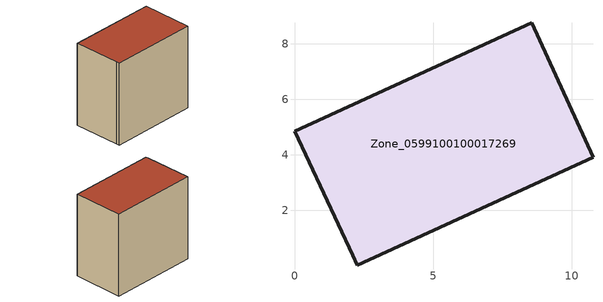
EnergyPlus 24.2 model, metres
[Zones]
Zone_0599100100017269
 floor ground (C_G): 2.1,0.37 0,4.85 8.55,8.76 10.76,3.9 2.26,0.02 z0
 wall outside (C_F): 10.76,3.9 8.55,8.76 0,4.85 2.1,0.37 2.26,0.02 10.76,3.9 z0:8.87
 roof outside (C_R): 0,4.85 2.1,0.37 2.26,0.02 10.76,3.9 8.55,8.76 z8.87
[BUILDING]
Pand.0599100100017269: North Axis=0; Terrain=City; Loads Convergence Tolerance Value=0.04; Temperature Convergence Tolerance Value=0.4; Solar Distribution=FullExterior; Maximum Number of Warmup Days=25; Minimum Number of Warmup Days=1
[Site:Location]
Rotterdam.The.Hague.AP_ZH_NLD Design_Conditions: Latitude=51.96; Longitude=4.45; Time Zone=1; Elevation=-4.5
[SITE:GROUNDTEMPERATURE:BUILDINGSURFACE]
18, 18, 18, 18, 18, 18, 18, 18, 18, 18, 18, 18
[MATERIAL] Thermal Absorptance=0.9; Solar Absorptance=0.7; Visible Absorptance=0.7
Name | Roughness | Thickness | Conductivity | Density | Specific Heat
G.TC.2015-2018 | MediumSmooth | 0.15 | 0.0428571 | 540 | 1210
F.TC.2015-2018 | Rough | 0.3 | 0.0666667 | 1920 | 840
R.TC.2015-2018 | MediumRough | 0.2 | 0.0333333 | 1500 | 1000
[CONSTRUCTION]
C_G: G.TC.2015-2018
C_F: F.TC.2015-2018
C_R: R.TC.2015-2018
[ZONE]
Zone_0599100100017269: Type=1; Multiplier=1; Ceiling Height=Autocalculate; Volume=Autocalculate; Floor Area=autocalculate; Part of Total Floor Area=Yes
[ZONEINFILTRATION:DESIGNFLOWRATE]
Infil_Zone_0599100100017269: Zone or ZoneList or Space or SpaceList=Zone_0599100100017269; Schedule=AlwaysOn; Design Flow Rate Calculation Method=Flow/Area; Flow Rate per Floor Area=0.0015; Constant Term Coefficient=1; Temperature Term Coefficient=0; Velocity Term Coefficient=0; Velocity Squared Term Coefficient=0
[HVACTEMPLATE:ZONE:IDEALLOADSAIRSYSTEM]
Zone_0599100100017269: Maximum Heating Supply Air Temperature=50; Minimum Cooling Supply Air Temperature=13; Maximum Heating Supply Air Humidity Ratio=0.0156; Minimum Cooling Supply Air Humidity Ratio=0.0077; Heating Limit=NoLimit; Cooling Limit=NoLimit; Dehumidification Control Type=ConstantSensibleHeatRatio; Cooling Sensible Heat Ratio=0.7; Dehumidification Setpoint=60; Humidification Control Type=None; Humidification Setpoint=30; Outdoor Air Method=None; Outdoor Air Flow Rate per Person=0.00944; Outdoor Air Flow Rate per Zone Floor Area=0; Outdoor Air Flow Rate per Zone=0; Demand Controlled Ventilation Type=None; Outdoor Air Economizer Type=NoEconomizer; Heat Recovery Type=None; Sensible Heat Recovery Effectiveness=0.7; Latent Heat Recovery Effectiveness=0.65
[ZONECONTROL:THERMOSTAT]
ThermostatControl_Zone_0599100100017269: Zone or ZoneList=Zone_0599100100017269; Control Type Schedule=DualSetpointControlType; Control 1=Thermostat_Zone_0599100100017269; Temperature Difference Between Cutout And Setpoint=0
[THERMOSTATSETPOINT:DUALSETPOINT]
Thermostat_Zone_0599100100017269: Heating Setpoint Temperature Schedule=HeatingSetpoint_Zone_0599100100017269; Cooling Setpoint Temperature Schedule=CoolingSetpoint_Zone_0599100100017269
[SCHEDULE:COMPACT]
HeatingSetpoint_Zone_0599100100017269: Through: 12/31, For: AllDays, Until: 24:00, 21
CoolingSetpoint_Zone_0599100100017269: Through: 12/31, For: AllDays, Until: 24:00, 24
DualSetpointControlType: Through: 12/31, For: AllDays, Until: 24:00, 4
AlwaysOn: Through: 12/31, For: AllDays, Until: 24:00, 1
